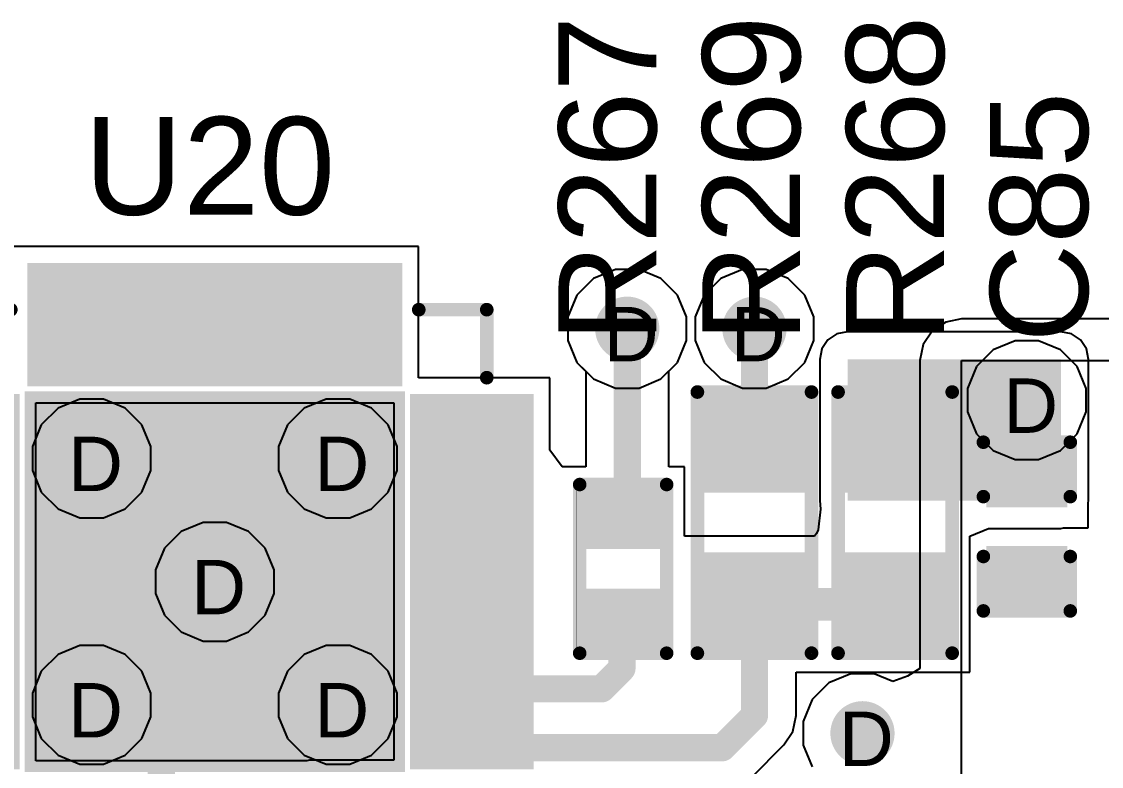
# Model space of a CAD drawing. Header units: inches. Extents: x -11 to 5428, y 0 to 5423.
# Drawn here: x 63.67 to 73.76, y 56.71 to 63.67 of the extents above; entities that cross this region are included whole.
import ezdxf

# ---------------------------------------------------------------- set-up
doc = ezdxf.new("R2010")
doc.units = ezdxf.units.IN
for name, color, linetype in [('Bottom Layer', 5, 'Continuous'), ('Drill Drawing', 1, 'Continuous'), ('GND', 16, 'Continuous'), ('PWR', 76, 'Continuous'), ('Top Layer', 1, 'Continuous'), ('Top Overlay', 2, 'Continuous'), ('Top Paste', 8, 'Continuous'), ('Top Solder', 216, 'Continuous'), ('Via Holes', 16, 'Continuous')]:
    doc.layers.add(name, color=color, linetype=linetype)
doc.styles.add('Arial', font='', dxfattribs={"height": 0.2})
doc.styles.get('Arial').set_extended_font_data('Arial')

# ---------------------------------------------------------------- blocks, each defined once
blk = doc.blocks.new('C___0402_26')
at = {"layer": 'Top Layer'}
for points in [[(-0.698, -0.318), (-0.698, 0.317), (-0.241, 0.317), (-0.241, -0.318)], [(0.241, -0.318), (0.241, 0.317), (0.699, 0.317), (0.699, -0.318)]]:
    blk.add_hatch(color=1, dxfattribs=at).paths.add_polyline_path(points)
at = {"layer": 'Top Paste'}
for points in [[(-0.698, -0.318), (-0.698, 0.317), (-0.241, 0.317), (-0.241, -0.318)], [(0.241, -0.318), (0.241, 0.317), (0.699, 0.317), (0.699, -0.318)]]:
    blk.add_hatch(color=8, dxfattribs=at).paths.add_polyline_path(points)
at = {"layer": 'Top Solder'}
for points in [[(-0.758, -0.378), (-0.758, 0.377), (-0.181, 0.377), (-0.181, -0.378)], [(0.181, -0.378), (0.181, 0.377), (0.759, 0.377), (0.759, -0.378)]]:
    blk.add_hatch(color=216, dxfattribs=at).paths.add_polyline_path(points)
at = {"layer": 'Top Overlay'}
for points in [[(-0.279, 0.406, 0.127, 0.127, 0), (-0.787, 0.406, 0.127, 0.127, 0)], [(-0.787, -0.406, 0.127, 0.127, 0), (-0.787, 0.406, 0.127, 0.127, 0)], [(0.787, 0.406, 0.127, 0.127, 0), (0.279, 0.406, 0.127, 0.127, 0)], [(0.787, -0.406, 0.127, 0.127, 0), (0.787, 0.406, 0.127, 0.127, 0)], [(-0.279, -0.406, 0.127, 0.127, 0), (-0.787, -0.406, 0.127, 0.127, 0)], [(0.787, -0.406, 0.127, 0.127, 0), (0.279, -0.406, 0.127, 0.127, 0)]]:
    blk.add_lwpolyline(points, format="xyseb", dxfattribs=at)
for points in [[(-0.819, 0.406, 0.0635, 0.0635, 1), (-0.756, 0.406, 0.0635, 0.0635, 1)], [(-0.819, 0.406, 0.0635, 0.0635, 1), (-0.756, 0.406, 0.0635, 0.0635, 1)], [(-0.311, 0.406, 0.0635, 0.0635, 1), (-0.248, 0.406, 0.0635, 0.0635, 1)], [(0.248, 0.406, 0.0635, 0.0635, 1), (0.311, 0.406, 0.0635, 0.0635, 1)], [(0.756, 0.406, 0.0635, 0.0635, 1), (0.819, 0.406, 0.0635, 0.0635, 1)], [(0.756, 0.406, 0.0635, 0.0635, 1), (0.819, 0.406, 0.0635, 0.0635, 1)], [(-0.819, -0.406, 0.0635, 0.0635, 1), (-0.756, -0.406, 0.0635, 0.0635, 1)], [(-0.819, -0.406, 0.0635, 0.0635, 1), (-0.756, -0.406, 0.0635, 0.0635, 1)], [(-0.311, -0.406, 0.0635, 0.0635, 1), (-0.248, -0.406, 0.0635, 0.0635, 1)], [(0.248, -0.406, 0.0635, 0.0635, 1), (0.311, -0.406, 0.0635, 0.0635, 1)], [(0.756, -0.406, 0.0635, 0.0635, 1), (0.819, -0.406, 0.0635, 0.0635, 1)], [(0.756, -0.406, 0.0635, 0.0635, 1), (0.819, -0.406, 0.0635, 0.0635, 1)]]:
    blk.add_lwpolyline(points, format="xyseb", close=True, dxfattribs=at)
blk = doc.blocks.new('R___0402_38')
at = {"layer": 'Top Layer'}
for points in [[(-0.698, -0.317), (-0.698, 0.318), (-0.241, 0.318), (-0.241, -0.317)], [(0.241, -0.317), (0.241, 0.318), (0.699, 0.318), (0.699, -0.317)]]:
    blk.add_hatch(color=1, dxfattribs=at).paths.add_polyline_path(points)
at = {"layer": 'Top Paste'}
for points in [[(-0.698, -0.317), (-0.698, 0.318), (-0.241, 0.318), (-0.241, -0.317)], [(0.241, -0.317), (0.241, 0.318), (0.699, 0.318), (0.699, -0.317)]]:
    blk.add_hatch(color=8, dxfattribs=at).paths.add_polyline_path(points)
at = {"layer": 'Top Solder'}
for points in [[(-0.753, -0.372), (-0.753, 0.373), (-0.186, 0.373), (-0.186, -0.372)], [(0.186, -0.372), (0.186, 0.373), (0.754, 0.373), (0.754, -0.372)]]:
    blk.add_hatch(color=216, dxfattribs=at).paths.add_polyline_path(points)
at = {"layer": 'Top Overlay'}
for points in [[(0.787, 0.406, 0.127, 0.127, 0), (-0.787, 0.406, 0.127, 0.127, 0)], [(-0.787, -0.406, 0.127, 0.127, 0), (-0.787, 0.406, 0.127, 0.127, 0)], [(0.787, -0.406, 0.127, 0.127, 0), (0.787, 0.406, 0.127, 0.127, 0)], [(0.787, -0.406, 0.127, 0.127, 0), (-0.787, -0.406, 0.127, 0.127, 0)], [(0.813, -0.432, 0.00323, 0.00323, 0), (-0.813, -0.432, 0.00323, 0.00323, 0)]]:
    blk.add_lwpolyline(points, format="xyseb", dxfattribs=at)
for points in [[(-0.819, 0.406, 0.0635, 0.0635, 1), (-0.756, 0.406, 0.0635, 0.0635, 1)], [(-0.819, 0.406, 0.0635, 0.0635, 1), (-0.756, 0.406, 0.0635, 0.0635, 1)], [(0.756, 0.406, 0.0635, 0.0635, 1), (0.819, 0.406, 0.0635, 0.0635, 1)], [(0.756, 0.406, 0.0635, 0.0635, 1), (0.819, 0.406, 0.0635, 0.0635, 1)], [(-0.819, -0.406, 0.0635, 0.0635, 1), (-0.756, -0.406, 0.0635, 0.0635, 1)], [(-0.819, -0.406, 0.0635, 0.0635, 1), (-0.756, -0.406, 0.0635, 0.0635, 1)], [(0.756, -0.406, 0.0635, 0.0635, 1), (0.819, -0.406, 0.0635, 0.0635, 1)], [(0.756, -0.406, 0.0635, 0.0635, 1), (0.819, -0.406, 0.0635, 0.0635, 1)], [(-0.814, -0.432, 0.00161, 0.00161, 1), (-0.812, -0.432, 0.00161, 0.00161, 1)], [(0.812, -0.432, 0.00161, 0.00161, 1), (0.814, -0.432, 0.00161, 0.00161, 1)]]:
    blk.add_lwpolyline(points, format="xyseb", close=True, dxfattribs=at)
blk = doc.blocks.new('R___0603_39')
at = {"layer": 'Top Layer'}
for points in [[(-0.381, 0.444), (-0.381, -0.445), (-1.143, -0.445), (-1.143, 0.444)], [(1.143, 0.444), (1.143, -0.445), (0.381, -0.445), (0.381, 0.444)]]:
    blk.add_hatch(color=1, dxfattribs=at).paths.add_polyline_path(points)
at = {"layer": 'Top Paste'}
for points in [[(-0.381, 0.444), (-0.381, -0.445), (-1.143, -0.445), (-1.143, 0.444)], [(1.143, 0.444), (1.143, -0.445), (0.381, -0.445), (0.381, 0.444)]]:
    blk.add_hatch(color=8, dxfattribs=at).paths.add_polyline_path(points)
at = {"layer": 'Top Solder'}
for points in [[(-0.279, 0.546), (-0.279, -0.546), (-1.245, -0.546), (-1.245, 0.546)], [(1.245, 0.546), (1.245, -0.546), (0.279, -0.546), (0.279, 0.546)]]:
    blk.add_hatch(color=216, dxfattribs=at).paths.add_polyline_path(points)
at = {"layer": 'Top Overlay'}
for points in [[(-1.219, 0.533, 0.127, 0.127, 0), (-1.219, -0.533, 0.127, 0.127, 0)], [(-1.219, 0.533, 0.127, 0.127, 0), (1.219, 0.533, 0.127, 0.127, 0)], [(1.219, 0.533, 0.127, 0.127, 0), (1.219, -0.533, 0.127, 0.127, 0)], [(-1.219, -0.533, 0.127, 0.127, 0), (1.219, -0.533, 0.127, 0.127, 0)]]:
    blk.add_lwpolyline(points, format="xyseb", dxfattribs=at)
for points in [[(-1.251, 0.533, 0.0635, 0.0635, 1), (-1.187, 0.533, 0.0635, 0.0635, 1)], [(-1.251, 0.533, 0.0635, 0.0635, 1), (-1.187, 0.533, 0.0635, 0.0635, 1)], [(1.187, 0.533, 0.0635, 0.0635, 1), (1.251, 0.533, 0.0635, 0.0635, 1)], [(1.187, 0.533, 0.0635, 0.0635, 1), (1.251, 0.533, 0.0635, 0.0635, 1)], [(-1.251, -0.533, 0.0635, 0.0635, 1), (-1.187, -0.533, 0.0635, 0.0635, 1)], [(-1.251, -0.533, 0.0635, 0.0635, 1), (-1.187, -0.533, 0.0635, 0.0635, 1)], [(1.187, -0.533, 0.0635, 0.0635, 1), (1.251, -0.533, 0.0635, 0.0635, 1)], [(1.187, -0.533, 0.0635, 0.0635, 1), (1.251, -0.533, 0.0635, 0.0635, 1)]]:
    blk.add_lwpolyline(points, format="xyseb", close=True, dxfattribs=at)
blk = doc.blocks.new('R___0603_40')
at = {"layer": 'Top Layer'}
for points in [[(-0.381, 0.445), (-0.381, -0.444), (-1.143, -0.444), (-1.143, 0.445)], [(1.143, 0.445), (1.143, -0.444), (0.381, -0.444), (0.381, 0.445)]]:
    blk.add_hatch(color=1, dxfattribs=at).paths.add_polyline_path(points)
at = {"layer": 'Top Paste'}
for points in [[(-0.381, 0.445), (-0.381, -0.444), (-1.143, -0.444), (-1.143, 0.445)], [(1.143, 0.445), (1.143, -0.444), (0.381, -0.444), (0.381, 0.445)]]:
    blk.add_hatch(color=8, dxfattribs=at).paths.add_polyline_path(points)
at = {"layer": 'Top Solder'}
for points in [[(-0.279, 0.546), (-0.279, -0.546), (-1.245, -0.546), (-1.245, 0.546)], [(1.245, 0.546), (1.245, -0.546), (0.279, -0.546), (0.279, 0.546)]]:
    blk.add_hatch(color=216, dxfattribs=at).paths.add_polyline_path(points)
at = {"layer": 'Top Overlay'}
for points in [[(-1.219, -0.533, 0.127, 0.127, 0), (-1.219, 0.533, 0.127, 0.127, 0)], [(1.219, 0.533, 0.127, 0.127, 0), (-1.219, 0.533, 0.127, 0.127, 0)], [(1.219, -0.533, 0.127, 0.127, 0), (1.219, 0.533, 0.127, 0.127, 0)], [(1.219, -0.533, 0.127, 0.127, 0), (-1.219, -0.533, 0.127, 0.127, 0)]]:
    blk.add_lwpolyline(points, format="xyseb", dxfattribs=at)
for points in [[(-1.251, 0.533, 0.0635, 0.0635, 1), (-1.187, 0.533, 0.0635, 0.0635, 1)], [(-1.251, 0.533, 0.0635, 0.0635, 1), (-1.187, 0.533, 0.0635, 0.0635, 1)], [(1.187, 0.533, 0.0635, 0.0635, 1), (1.251, 0.533, 0.0635, 0.0635, 1)], [(1.187, 0.533, 0.0635, 0.0635, 1), (1.251, 0.533, 0.0635, 0.0635, 1)], [(-1.251, -0.533, 0.0635, 0.0635, 1), (-1.187, -0.533, 0.0635, 0.0635, 1)], [(-1.251, -0.533, 0.0635, 0.0635, 1), (-1.187, -0.533, 0.0635, 0.0635, 1)], [(1.187, -0.533, 0.0635, 0.0635, 1), (1.251, -0.533, 0.0635, 0.0635, 1)], [(1.187, -0.533, 0.0635, 0.0635, 1), (1.251, -0.533, 0.0635, 0.0635, 1)]]:
    blk.add_lwpolyline(points, format="xyseb", close=True, dxfattribs=at)
blk = doc.blocks.new('28_QFN__5_5___49')
at = {"layer": 'Top Layer'}
for points in [[(-1.65, 2.875), (-1.35, 2.875), (-1.35, 1.925), (-1.65, 1.925)], [(-1.15, 2.875), (-0.85, 2.875), (-0.85, 1.925), (-1.15, 1.925)], [(-0.65, 2.875), (-0.35, 2.875), (-0.35, 1.925), (-0.65, 1.925)], [(-0.15, 2.875), (0.15, 2.875), (0.15, 1.925), (-0.15, 1.925)], [(0.35, 2.875), (0.65, 2.875), (0.65, 1.925), (0.35, 1.925)], [(0.85, 2.875), (1.15, 2.875), (1.15, 1.925), (0.85, 1.925)], [(1.35, 2.875), (1.65, 2.875), (1.65, 1.925), (1.35, 1.925)], [(-2.875, 1.65), (-1.925, 1.65), (-1.925, 1.35), (-2.875, 1.35)], [(-1.675, 1.675), (1.675, 1.675), (1.675, -1.675), (-1.675, -1.675)], [(1.925, 1.65), (2.875, 1.65), (2.875, 1.35), (1.925, 1.35)], [(-2.875, 1.15), (-1.925, 1.15), (-1.925, 0.85), (-2.875, 0.85)], [(1.925, 1.15), (2.875, 1.15), (2.875, 0.85), (1.925, 0.85)], [(-2.875, 0.65), (-1.925, 0.65), (-1.925, 0.35), (-2.875, 0.35)], [(1.925, 0.65), (2.875, 0.65), (2.875, 0.35), (1.925, 0.35)], [(-2.875, 0.15), (-1.925, 0.15), (-1.925, -0.15), (-2.875, -0.15)], [(1.925, 0.15), (2.875, 0.15), (2.875, -0.15), (1.925, -0.15)], [(-2.875, -0.35), (-1.925, -0.35), (-1.925, -0.65), (-2.875, -0.65)], [(1.925, -0.35), (2.875, -0.35), (2.875, -0.65), (1.925, -0.65)], [(-2.875, -0.85), (-1.925, -0.85), (-1.925, -1.15), (-2.875, -1.15)], [(1.925, -0.85), (2.875, -0.85), (2.875, -1.15), (1.925, -1.15)], [(-2.875, -1.35), (-1.925, -1.35), (-1.925, -1.65), (-2.875, -1.65)], [(1.925, -1.35), (2.875, -1.35), (2.875, -1.65), (1.925, -1.65)], [(-1.65, -1.925), (-1.35, -1.925), (-1.35, -2.875), (-1.65, -2.875)], [(-1.15, -1.925), (-0.85, -1.925), (-0.85, -2.875), (-1.15, -2.875)], [(-0.65, -1.925), (-0.35, -1.925), (-0.35, -2.875), (-0.65, -2.875)], [(-0.15, -1.925), (0.15, -1.925), (0.15, -2.875), (-0.15, -2.875)], [(0.35, -1.925), (0.65, -1.925), (0.65, -2.875), (0.35, -2.875)], [(0.85, -1.925), (1.15, -1.925), (1.15, -2.875), (0.85, -2.875)], [(1.35, -1.925), (1.65, -1.925), (1.65, -2.875), (1.35, -2.875)]]:
    blk.add_hatch(color=1, dxfattribs=at).paths.add_polyline_path(points)
at = {"layer": 'Top Paste'}
for points in [[(-1.65, 2.875), (-1.35, 2.875), (-1.35, 1.925), (-1.65, 1.925)], [(-1.15, 2.875), (-0.85, 2.875), (-0.85, 1.925), (-1.15, 1.925)], [(-0.65, 2.875), (-0.35, 2.875), (-0.35, 1.925), (-0.65, 1.925)], [(-0.15, 2.875), (0.15, 2.875), (0.15, 1.925), (-0.15, 1.925)], [(0.35, 2.875), (0.65, 2.875), (0.65, 1.925), (0.35, 1.925)], [(0.85, 2.875), (1.15, 2.875), (1.15, 1.925), (0.85, 1.925)], [(1.35, 2.875), (1.65, 2.875), (1.65, 1.925), (1.35, 1.925)], [(-2.875, 1.65), (-1.925, 1.65), (-1.925, 1.35), (-2.875, 1.35)], [(-1.675, 1.675), (1.675, 1.675), (1.675, -1.675), (-1.675, -1.675)], [(1.925, 1.65), (2.875, 1.65), (2.875, 1.35), (1.925, 1.35)], [(-2.875, 1.15), (-1.925, 1.15), (-1.925, 0.85), (-2.875, 0.85)], [(1.925, 1.15), (2.875, 1.15), (2.875, 0.85), (1.925, 0.85)], [(-2.875, 0.65), (-1.925, 0.65), (-1.925, 0.35), (-2.875, 0.35)], [(1.925, 0.65), (2.875, 0.65), (2.875, 0.35), (1.925, 0.35)], [(-2.875, 0.15), (-1.925, 0.15), (-1.925, -0.15), (-2.875, -0.15)], [(1.925, 0.15), (2.875, 0.15), (2.875, -0.15), (1.925, -0.15)], [(-2.875, -0.35), (-1.925, -0.35), (-1.925, -0.65), (-2.875, -0.65)], [(1.925, -0.35), (2.875, -0.35), (2.875, -0.65), (1.925, -0.65)], [(-2.875, -0.85), (-1.925, -0.85), (-1.925, -1.15), (-2.875, -1.15)], [(1.925, -0.85), (2.875, -0.85), (2.875, -1.15), (1.925, -1.15)], [(-2.875, -1.35), (-1.925, -1.35), (-1.925, -1.65), (-2.875, -1.65)], [(1.925, -1.35), (2.875, -1.35), (2.875, -1.65), (1.925, -1.65)], [(-1.65, -1.925), (-1.35, -1.925), (-1.35, -2.875), (-1.65, -2.875)], [(-1.15, -1.925), (-0.85, -1.925), (-0.85, -2.875), (-1.15, -2.875)], [(-0.65, -1.925), (-0.35, -1.925), (-0.35, -2.875), (-0.65, -2.875)], [(-0.15, -1.925), (0.15, -1.925), (0.15, -2.875), (-0.15, -2.875)], [(0.35, -1.925), (0.65, -1.925), (0.65, -2.875), (0.35, -2.875)], [(0.85, -1.925), (1.15, -1.925), (1.15, -2.875), (0.85, -2.875)], [(1.35, -1.925), (1.65, -1.925), (1.65, -2.875), (1.35, -2.875)]]:
    blk.add_hatch(color=8, dxfattribs=at).paths.add_polyline_path(points)
at = {"layer": 'Top Solder'}
for points in [[(-1.752, 2.977), (-1.248, 2.977), (-1.248, 1.823), (-1.752, 1.823)], [(-1.252, 2.977), (-0.748, 2.977), (-0.748, 1.823), (-1.252, 1.823)], [(-0.752, 2.977), (-0.248, 2.977), (-0.248, 1.823), (-0.752, 1.823)], [(-0.252, 2.977), (0.252, 2.977), (0.252, 1.823), (-0.252, 1.823)], [(0.248, 2.977), (0.752, 2.977), (0.752, 1.823), (0.248, 1.823)], [(0.748, 2.977), (1.252, 2.977), (1.252, 1.823), (0.748, 1.823)], [(1.248, 2.977), (1.752, 2.977), (1.752, 1.823), (1.248, 1.823)], [(-2.977, 1.752), (-1.823, 1.752), (-1.823, 1.248), (-2.977, 1.248)], [(-1.777, 1.777), (1.777, 1.777), (1.777, -1.777), (-1.777, -1.777)], [(1.823, 1.752), (2.977, 1.752), (2.977, 1.248), (1.823, 1.248)], [(-2.977, 1.252), (-1.823, 1.252), (-1.823, 0.748), (-2.977, 0.748)], [(1.823, 1.252), (2.977, 1.252), (2.977, 0.748), (1.823, 0.748)], [(-2.977, 0.752), (-1.823, 0.752), (-1.823, 0.248), (-2.977, 0.248)], [(1.823, 0.752), (2.977, 0.752), (2.977, 0.248), (1.823, 0.248)], [(-2.977, 0.252), (-1.823, 0.252), (-1.823, -0.252), (-2.977, -0.252)], [(1.823, 0.252), (2.977, 0.252), (2.977, -0.252), (1.823, -0.252)], [(-2.977, -0.248), (-1.823, -0.248), (-1.823, -0.752), (-2.977, -0.752)], [(1.823, -0.248), (2.977, -0.248), (2.977, -0.752), (1.823, -0.752)], [(-2.977, -0.748), (-1.823, -0.748), (-1.823, -1.252), (-2.977, -1.252)], [(1.823, -0.748), (2.977, -0.748), (2.977, -1.252), (1.823, -1.252)], [(-2.977, -1.248), (-1.823, -1.248), (-1.823, -1.752), (-2.977, -1.752)], [(1.823, -1.248), (2.977, -1.248), (2.977, -1.752), (1.823, -1.752)], [(-1.752, -1.823), (-1.248, -1.823), (-1.248, -2.977), (-1.752, -2.977)], [(-1.252, -1.823), (-0.748, -1.823), (-0.748, -2.977), (-1.252, -2.977)], [(-0.752, -1.823), (-0.248, -1.823), (-0.248, -2.977), (-0.752, -2.977)], [(-0.252, -1.823), (0.252, -1.823), (0.252, -2.977), (-0.252, -2.977)], [(0.248, -1.823), (0.752, -1.823), (0.752, -2.977), (0.248, -2.977)], [(0.748, -1.823), (1.252, -1.823), (1.252, -2.977), (0.748, -2.977)], [(1.248, -1.823), (1.752, -1.823), (1.752, -2.977), (1.248, -2.977)]]:
    blk.add_hatch(color=216, dxfattribs=at).paths.add_polyline_path(points)
at = {"layer": 'Top Overlay'}
for points in [[(-2.54, 2.54, 0.127, 0.127, 0), (-1.905, 2.54, 0.127, 0.127, 0)], [(-2.54, 2.54, 0.127, 0.127, 0), (-2.54, 1.905, 0.127, 0.127, 0)], [(1.905, 2.54, 0.127, 0.127, 0), (2.54, 2.54, 0.127, 0.127, 0)], [(2.54, 2.54, 0.127, 0.127, 0), (2.54, 1.905, 0.127, 0.127, 0)], [(-3.15, 1.651, 0.127, 0.127, 0), (-3.023, 1.524, 0.127, 0.127, 0)], [(-3.15, 1.651, 0.127, 0.127, 0), (-3.15, 1.397, 0.127, 0.127, 0)], [(-3.023, 1.524, 0.127, 0.127, 0), (-3.15, 1.397, 0.127, 0.127, 0)], [(-2.54, -1.905, 0.127, 0.127, 0), (-2.54, -2.54, 0.127, 0.127, 0)], [(2.54, -1.905, 0.127, 0.127, 0), (2.54, -2.54, 0.127, 0.127, 0)], [(-2.54, -2.54, 0.127, 0.127, 0), (-1.905, -2.54, 0.127, 0.127, 0)], [(1.905, -2.54, 0.127, 0.127, 0), (2.54, -2.54, 0.127, 0.127, 0)]]:
    blk.add_lwpolyline(points, format="xyseb", dxfattribs=at)
for points in [[(-2.572, 2.54, 0.0635, 0.0635, 1), (-2.508, 2.54, 0.0635, 0.0635, 1)], [(-2.572, 2.54, 0.0635, 0.0635, 1), (-2.508, 2.54, 0.0635, 0.0635, 1)], [(-1.937, 2.54, 0.0635, 0.0635, 1), (-1.873, 2.54, 0.0635, 0.0635, 1)], [(1.873, 2.54, 0.0635, 0.0635, 1), (1.937, 2.54, 0.0635, 0.0635, 1)], [(2.508, 2.54, 0.0635, 0.0635, 1), (2.572, 2.54, 0.0635, 0.0635, 1)], [(2.508, 2.54, 0.0635, 0.0635, 1), (2.572, 2.54, 0.0635, 0.0635, 1)], [(-2.572, 1.905, 0.0635, 0.0635, 1), (-2.508, 1.905, 0.0635, 0.0635, 1)], [(2.508, 1.905, 0.0635, 0.0635, 1), (2.572, 1.905, 0.0635, 0.0635, 1)], [(-3.181, 1.651, 0.0635, 0.0635, 1), (-3.118, 1.651, 0.0635, 0.0635, 1)], [(-3.181, 1.651, 0.0635, 0.0635, 1), (-3.118, 1.651, 0.0635, 0.0635, 1)], [(-3.054, 1.524, 0.0635, 0.0635, 1), (-2.991, 1.524, 0.0635, 0.0635, 1)], [(-3.054, 1.524, 0.0635, 0.0635, 1), (-2.991, 1.524, 0.0635, 0.0635, 1)], [(-3.181, 1.397, 0.0635, 0.0635, 1), (-3.118, 1.397, 0.0635, 0.0635, 1)], [(-3.181, 1.397, 0.0635, 0.0635, 1), (-3.118, 1.397, 0.0635, 0.0635, 1)], [(-2.572, -1.905, 0.0635, 0.0635, 1), (-2.508, -1.905, 0.0635, 0.0635, 1)], [(2.508, -1.905, 0.0635, 0.0635, 1), (2.572, -1.905, 0.0635, 0.0635, 1)], [(-2.572, -2.54, 0.0635, 0.0635, 1), (-2.508, -2.54, 0.0635, 0.0635, 1)], [(-2.572, -2.54, 0.0635, 0.0635, 1), (-2.508, -2.54, 0.0635, 0.0635, 1)], [(-1.937, -2.54, 0.0635, 0.0635, 1), (-1.873, -2.54, 0.0635, 0.0635, 1)], [(1.873, -2.54, 0.0635, 0.0635, 1), (1.937, -2.54, 0.0635, 0.0635, 1)], [(2.508, -2.54, 0.0635, 0.0635, 1), (2.572, -2.54, 0.0635, 0.0635, 1)], [(2.508, -2.54, 0.0635, 0.0635, 1), (2.572, -2.54, 0.0635, 0.0635, 1)]]:
    blk.add_lwpolyline(points, format="xyseb", close=True, dxfattribs=at)

msp = doc.modelspace()

# ---------------------------------------------------------------- hatches: boundary and pattern name
at = {"layer": 'Bottom Layer'}
h = msp.add_hatch(color=5, dxfattribs=at)
edge = h.paths.add_edge_path()
edge.add_arc((69.331, 60.8), 0.3, 0, 360)
h = msp.add_hatch(color=5, dxfattribs=at)
edge = h.paths.add_edge_path()
edge.add_arc((70.519, 60.8), 0.3, 0, 360)
h = msp.add_hatch(color=5, dxfattribs=at)
edge = h.paths.add_edge_path()
edge.add_arc((73.063, 60.133), 0.3, 0, 360)
h = msp.add_hatch(color=5, dxfattribs=at)
edge = h.paths.add_edge_path()
edge.add_arc((64.329, 59.588), 0.3, 0, 360)
h = msp.add_hatch(color=5, dxfattribs=at)
edge = h.paths.add_edge_path()
edge.add_arc((66.629, 59.588), 0.3, 0, 360)
h = msp.add_hatch(color=5, dxfattribs=at)
edge = h.paths.add_edge_path()
edge.add_arc((65.479, 58.438), 0.3, 0, 360)
h = msp.add_hatch(color=5, dxfattribs=at)
edge = h.paths.add_edge_path()
edge.add_arc((64.329, 57.288), 0.3, 0, 360)
h = msp.add_hatch(color=5, dxfattribs=at)
edge = h.paths.add_edge_path()
edge.add_arc((66.629, 57.288), 0.3, 0, 360)
h = msp.add_hatch(color=5, dxfattribs=at)
edge = h.paths.add_edge_path()
edge.add_arc((71.528, 57.023), 0.3, 0, 360)
at = {"layer": 'GND'}
h = msp.add_hatch(color=16, dxfattribs=at)
edge = h.paths.add_edge_path()
edge.add_arc((69.331, 60.8), 0.3, 0, 360)
h = msp.add_hatch(color=16, dxfattribs=at)
edge = h.paths.add_edge_path()
edge.add_arc((70.519, 60.8), 0.3, 0, 360)
h = msp.add_hatch(color=16, dxfattribs=at)
edge = h.paths.add_edge_path()
edge.add_arc((73.063, 60.133), 0.3, 0, 360)
h = msp.add_hatch(color=16, dxfattribs=at)
edge = h.paths.add_edge_path()
edge.add_arc((64.329, 59.588), 0.3, 0, 360)
h = msp.add_hatch(color=16, dxfattribs=at)
edge = h.paths.add_edge_path()
edge.add_arc((66.629, 59.588), 0.3, 0, 360)
h = msp.add_hatch(color=16, dxfattribs=at)
edge = h.paths.add_edge_path()
edge.add_arc((65.479, 58.438), 0.3, 0, 360)
h = msp.add_hatch(color=16, dxfattribs=at)
edge = h.paths.add_edge_path()
edge.add_arc((64.329, 57.288), 0.3, 0, 360)
h = msp.add_hatch(color=16, dxfattribs=at)
edge = h.paths.add_edge_path()
edge.add_arc((66.629, 57.288), 0.3, 0, 360)
h = msp.add_hatch(color=16, dxfattribs=at)
edge = h.paths.add_edge_path()
edge.add_arc((71.528, 57.023), 0.3, 0, 360)
at = {"layer": 'PWR'}
h = msp.add_hatch(color=76, dxfattribs=at)
edge = h.paths.add_edge_path()
edge.add_arc((69.331, 60.8), 0.3, 0, 360)
h = msp.add_hatch(color=76, dxfattribs=at)
edge = h.paths.add_edge_path()
edge.add_arc((70.519, 60.8), 0.3, 0, 360)
h = msp.add_hatch(color=76, dxfattribs=at)
edge = h.paths.add_edge_path()
edge.add_arc((73.063, 60.133), 0.3, 0, 360)
h = msp.add_hatch(color=76, dxfattribs=at)
edge = h.paths.add_edge_path()
edge.add_arc((64.329, 59.588), 0.3, 0, 360)
h = msp.add_hatch(color=76, dxfattribs=at)
edge = h.paths.add_edge_path()
edge.add_arc((66.629, 59.588), 0.3, 0, 360)
h = msp.add_hatch(color=76, dxfattribs=at)
edge = h.paths.add_edge_path()
edge.add_arc((65.479, 58.438), 0.3, 0, 360)
h = msp.add_hatch(color=76, dxfattribs=at)
edge = h.paths.add_edge_path()
edge.add_arc((64.329, 57.288), 0.3, 0, 360)
h = msp.add_hatch(color=76, dxfattribs=at)
edge = h.paths.add_edge_path()
edge.add_arc((66.629, 57.288), 0.3, 0, 360)
h = msp.add_hatch(color=76, dxfattribs=at)
edge = h.paths.add_edge_path()
edge.add_arc((71.528, 57.023), 0.3, 0, 360)
at = {"layer": 'Top Layer'}
h = msp.add_hatch(color=1, dxfattribs=at)
edge = h.paths.add_edge_path()
edge.add_arc((69.331, 60.8), 0.3, 0, 360)
h = msp.add_hatch(color=1, dxfattribs=at)
edge = h.paths.add_edge_path()
edge.add_arc((70.519, 60.8), 0.3, 0, 360)
msp.add_hatch(color=1, dxfattribs=at).paths.add_polyline_path([(71.389, 59.195), (73.381, 59.195), (73.381, 60.513), (71.389, 60.513)])
h = msp.add_hatch(color=1, dxfattribs=at)
edge = h.paths.add_edge_path()
edge.add_arc((73.063, 60.133), 0.3, 0, 360)
h = msp.add_hatch(color=1, dxfattribs=at)
edge = h.paths.add_edge_path()
edge.add_arc((64.329, 59.588), 0.3, 0, 360)
h = msp.add_hatch(color=1, dxfattribs=at)
edge = h.paths.add_edge_path()
edge.add_arc((66.629, 59.588), 0.3, 0, 360)
h = msp.add_hatch(color=1, dxfattribs=at)
edge = h.paths.add_edge_path()
edge.add_arc((65.479, 58.438), 0.3, 0, 360)
h = msp.add_hatch(color=1, dxfattribs=at)
edge = h.paths.add_edge_path()
edge.add_arc((64.329, 57.288), 0.3, 0, 360)
h = msp.add_hatch(color=1, dxfattribs=at)
edge = h.paths.add_edge_path()
edge.add_arc((66.629, 57.288), 0.3, 0, 360)
h = msp.add_hatch(color=1, dxfattribs=at)
edge = h.paths.add_edge_path()
edge.add_arc((71.528, 57.023), 0.3, 0, 360)
at = {"layer": 'Via Holes'}
h = msp.add_hatch(color=7, dxfattribs=at)
edge = h.paths.add_edge_path()
edge.add_arc((69.331, 60.8), 0.15, 0, 360)
h = msp.add_hatch(color=7, dxfattribs=at)
edge = h.paths.add_edge_path()
edge.add_arc((70.519, 60.8), 0.15, 0, 360)
h = msp.add_hatch(color=7, dxfattribs=at)
edge = h.paths.add_edge_path()
edge.add_arc((73.063, 60.133), 0.15, 0, 360)
h = msp.add_hatch(color=7, dxfattribs=at)
edge = h.paths.add_edge_path()
edge.add_arc((64.329, 59.588), 0.15, 0, 360)
h = msp.add_hatch(color=7, dxfattribs=at)
edge = h.paths.add_edge_path()
edge.add_arc((66.629, 59.588), 0.15, 0, 360)
h = msp.add_hatch(color=7, dxfattribs=at)
edge = h.paths.add_edge_path()
edge.add_arc((65.479, 58.438), 0.15, 0, 360)
h = msp.add_hatch(color=7, dxfattribs=at)
edge = h.paths.add_edge_path()
edge.add_arc((64.329, 57.288), 0.15, 0, 360)
h = msp.add_hatch(color=7, dxfattribs=at)
edge = h.paths.add_edge_path()
edge.add_arc((66.629, 57.288), 0.15, 0, 360)
h = msp.add_hatch(color=7, dxfattribs=at)
edge = h.paths.add_edge_path()
edge.add_arc((71.528, 57.023), 0.15, 0, 360)

# ---------------------------------------------------------------- linework, layer by layer
at = {"layer": 'Bottom Layer'}
for p, q in [((69.221, 61.354), (69.017, 61.27)), ((69.441, 61.354), (69.221, 61.354)), ((69.645, 61.27), (69.441, 61.354)), ((69.017, 61.27), (68.861, 61.114)), ((69.801, 61.114), (69.645, 61.27)), ((68.861, 61.114), (68.777, 60.91)), ((69.885, 60.91), (69.801, 61.114)), ((68.777, 60.91), (68.777, 60.69)), ((69.885, 60.69), (69.885, 60.91)), ((68.777, 60.69), (68.861, 60.486)), ((69.801, 60.486), (69.885, 60.69)), ((72.953, 60.687), (72.749, 60.603)), ((73.173, 60.687), (72.953, 60.687)), ((73.377, 60.603), (73.173, 60.687)), ((72.749, 60.603), (72.594, 60.447)), ((73.533, 60.447), (73.377, 60.603)), ((68.861, 60.486), (69.017, 60.331)), ((69.645, 60.331), (69.801, 60.486)), ((72.594, 60.447), (72.509, 60.243)), ((73.617, 60.243), (73.533, 60.447)), ((69.017, 60.331), (69.221, 60.246)), ((69.441, 60.246), (69.645, 60.331)), ((69.221, 60.246), (69.441, 60.246)), ((72.509, 60.243), (72.509, 60.023)), ((73.617, 60.023), (73.617, 60.243)), ((72.509, 60.023), (72.594, 59.819)), ((73.533, 59.819), (73.617, 60.023)), ((72.594, 59.819), (72.749, 59.663)), ((73.377, 59.663), (73.533, 59.819)), ((72.749, 59.663), (72.953, 59.579)), ((73.173, 59.579), (73.377, 59.663)), ((72.953, 59.579), (73.173, 59.579))]:
    msp.add_line(p, q, dxfattribs=at)
at = {"layer": 'GND'}
for p, q in [((69.221, 61.354), (69.017, 61.27)), ((69.441, 61.354), (69.221, 61.354)), ((69.645, 61.27), (69.441, 61.354)), ((69.017, 61.27), (68.861, 61.114)), ((69.801, 61.114), (69.645, 61.27)), ((68.861, 61.114), (68.777, 60.91)), ((69.885, 60.91), (69.801, 61.114)), ((68.777, 60.91), (68.777, 60.69)), ((69.885, 60.69), (69.885, 60.91)), ((68.777, 60.69), (68.861, 60.486)), ((69.801, 60.486), (69.885, 60.69)), ((72.953, 60.687), (72.749, 60.603)), ((73.173, 60.687), (72.953, 60.687)), ((73.377, 60.603), (73.173, 60.687)), ((72.749, 60.603), (72.594, 60.447)), ((73.533, 60.447), (73.377, 60.603)), ((68.861, 60.486), (69.017, 60.331)), ((69.645, 60.331), (69.801, 60.486)), ((72.594, 60.447), (72.509, 60.243)), ((73.617, 60.243), (73.533, 60.447)), ((69.017, 60.331), (69.221, 60.246)), ((69.441, 60.246), (69.645, 60.331)), ((69.221, 60.246), (69.441, 60.246)), ((72.509, 60.243), (72.509, 60.023)), ((73.617, 60.023), (73.617, 60.243)), ((72.509, 60.023), (72.594, 59.819)), ((73.533, 59.819), (73.617, 60.023)), ((72.594, 59.819), (72.749, 59.663)), ((73.377, 59.663), (73.533, 59.819)), ((72.749, 59.663), (72.953, 59.579)), ((73.173, 59.579), (73.377, 59.663)), ((72.953, 59.579), (73.173, 59.579))]:
    msp.add_line(p, q, dxfattribs=at)
at = {"layer": 'PWR'}
for p, q in [((70.409, 61.354), (70.205, 61.27)), ((70.629, 61.354), (70.409, 61.354)), ((70.833, 61.27), (70.629, 61.354)), ((70.205, 61.27), (70.05, 61.114)), ((70.989, 61.114), (70.833, 61.27)), ((70.05, 61.114), (69.965, 60.91)), ((71.073, 60.91), (70.989, 61.114)), ((69.965, 60.91), (69.965, 60.69)), ((71.073, 60.69), (71.073, 60.91)), ((72.305, 60.862), (72.179, 60.778)), ((72.454, 60.891), (72.305, 60.862)), ((75.108, 60.891), (72.454, 60.891)), ((72.179, 60.778), (72.095, 60.652)), ((69.965, 60.69), (70.05, 60.486)), ((70.989, 60.486), (71.073, 60.69)), ((72.095, 60.652), (72.065, 60.503)), ((70.05, 60.486), (70.205, 60.331)), ((70.833, 60.331), (70.989, 60.486)), ((72.065, 60.503), (72.065, 57.629)), ((72.454, 52.248), (72.454, 60.503)), ((72.454, 60.503), (75.108, 60.503)), ((70.205, 60.331), (70.409, 60.246)), ((70.629, 60.246), (70.833, 60.331)), ((70.409, 60.246), (70.629, 60.246)), ((64.219, 60.142), (64.015, 60.058)), ((64.439, 60.142), (64.219, 60.142)), ((64.643, 60.058), (64.439, 60.142)), ((66.519, 60.142), (66.315, 60.058)), ((66.739, 60.142), (66.519, 60.142)), ((66.943, 60.058), (66.739, 60.142)), ((64.015, 60.058), (63.859, 59.902)), ((64.798, 59.902), (64.643, 60.058)), ((66.315, 60.058), (66.159, 59.902)), ((67.098, 59.902), (66.943, 60.058)), ((63.859, 59.902), (63.775, 59.699)), ((64.883, 59.699), (64.798, 59.902)), ((66.159, 59.902), (66.075, 59.699)), ((67.183, 59.699), (67.098, 59.902)), ((63.775, 59.699), (63.775, 59.478)), ((64.883, 59.478), (64.883, 59.699)), ((66.075, 59.699), (66.075, 59.478)), ((67.183, 59.478), (67.183, 59.699)), ((63.775, 59.478), (63.859, 59.275)), ((64.798, 59.275), (64.883, 59.478)), ((66.075, 59.478), (66.159, 59.275)), ((67.098, 59.275), (67.183, 59.478)), ((63.859, 59.275), (64.015, 59.119)), ((64.643, 59.119), (64.798, 59.275)), ((66.159, 59.275), (66.315, 59.119)), ((66.943, 59.119), (67.098, 59.275)), ((64.015, 59.119), (64.219, 59.034)), ((64.439, 59.034), (64.643, 59.119)), ((66.315, 59.119), (66.519, 59.034)), ((66.739, 59.034), (66.943, 59.119)), ((64.219, 59.034), (64.439, 59.034)), ((66.519, 59.034), (66.739, 59.034)), ((65.165, 58.908), (65.009, 58.752)), ((65.369, 58.992), (65.165, 58.908)), ((65.589, 58.992), (65.369, 58.992)), ((65.793, 58.908), (65.589, 58.992)), ((65.948, 58.752), (65.793, 58.908)), ((65.009, 58.752), (64.925, 58.549)), ((66.033, 58.549), (65.948, 58.752)), ((64.925, 58.549), (64.925, 58.328)), ((66.033, 58.328), (66.033, 58.549)), ((64.925, 58.328), (65.009, 58.125)), ((65.948, 58.125), (66.033, 58.328)), ((65.009, 58.125), (65.165, 57.969)), ((65.793, 57.969), (65.948, 58.125)), ((65.165, 57.969), (65.369, 57.884)), ((65.589, 57.884), (65.793, 57.969)), ((64.219, 57.842), (64.015, 57.758)), ((64.439, 57.842), (64.219, 57.842)), ((64.643, 57.758), (64.439, 57.842)), ((65.369, 57.884), (65.589, 57.884)), ((66.519, 57.842), (66.315, 57.758)), ((66.739, 57.842), (66.519, 57.842)), ((66.943, 57.758), (66.739, 57.842)), ((64.015, 57.758), (63.859, 57.602)), ((64.798, 57.602), (64.643, 57.758)), ((66.315, 57.758), (66.159, 57.602)), ((67.098, 57.602), (66.943, 57.758)), ((63.859, 57.602), (63.775, 57.399)), ((64.883, 57.399), (64.798, 57.602)), ((66.159, 57.602), (66.075, 57.399)), ((67.183, 57.399), (67.098, 57.602)), ((72.065, 57.629), (71.947, 57.557)), ((71.214, 57.493), (71.059, 57.337)), ((71.418, 57.577), (71.214, 57.493)), ((71.638, 57.577), (71.418, 57.577)), ((71.811, 57.505), (71.638, 57.577)), ((71.947, 57.557), (71.811, 57.505)), ((63.775, 57.399), (63.775, 57.178)), ((64.883, 57.178), (64.883, 57.399)), ((66.075, 57.399), (66.075, 57.178)), ((67.183, 57.178), (67.183, 57.399)), ((71.059, 57.337), (70.974, 57.133)), ((63.775, 57.178), (63.859, 56.975)), ((64.798, 56.975), (64.883, 57.178)), ((66.075, 57.178), (66.159, 56.975)), ((67.098, 56.975), (67.183, 57.178)), ((70.974, 57.133), (70.974, 56.913)), ((63.859, 56.975), (64.015, 56.819)), ((64.643, 56.819), (64.798, 56.975)), ((66.159, 56.975), (66.315, 56.819)), ((66.943, 56.819), (67.098, 56.975)), ((70.974, 56.913), (71.059, 56.709)), ((64.015, 56.819), (64.219, 56.734)), ((64.439, 56.734), (64.643, 56.819)), ((66.315, 56.819), (66.519, 56.734)), ((66.739, 56.734), (66.943, 56.819)), ((64.219, 56.734), (64.439, 56.734)), ((66.519, 56.734), (66.739, 56.734))]:
    msp.add_line(p, q, dxfattribs=at)
at = {"layer": 'Top Layer'}
for p, q in [((67.383, 61.567), (63.575, 61.567)), ((67.383, 60.342), (67.383, 61.567)), ((69.221, 61.354), (69.017, 61.27)), ((69.441, 61.354), (69.221, 61.354)), ((69.645, 61.27), (69.441, 61.354)), ((69.017, 61.27), (68.861, 61.114)), ((69.801, 61.114), (69.645, 61.27)), ((68.861, 61.114), (68.777, 60.91)), ((69.885, 60.91), (69.801, 61.114)), ((68.777, 60.91), (68.777, 60.69)), ((69.885, 60.69), (69.885, 60.91)), ((71.289, 60.752), (71.205, 60.696)), ((71.389, 60.772), (71.289, 60.752)), ((73.381, 60.772), (71.389, 60.772)), ((73.48, 60.752), (73.381, 60.772)), ((73.564, 60.696), (73.48, 60.752)), ((68.777, 60.69), (68.861, 60.486)), ((69.801, 60.486), (69.885, 60.69)), ((71.149, 60.612), (71.13, 60.513)), ((71.205, 60.696), (71.149, 60.612)), ((73.62, 60.612), (73.564, 60.696)), ((73.64, 60.513), (73.62, 60.612)), ((71.13, 60.513), (71.13, 59.195)), ((73.64, 59.195), (73.64, 60.513)), ((68.861, 60.486), (68.943, 60.405)), ((69.72, 60.405), (69.801, 60.486)), ((68.608, 60.342), (67.383, 60.342)), ((68.608, 59.667), (68.608, 60.342)), ((68.943, 60.405), (68.943, 59.511)), ((69.72, 59.511), (69.72, 60.405)), ((63.808, 59.034), (63.808, 60.109)), ((63.808, 60.109), (67.15, 60.109)), ((67.15, 60.109), (67.15, 59.034)), ((68.722, 59.511), (68.608, 59.667)), ((68.943, 59.511), (68.722, 59.511)), ((69.865, 59.511), (69.72, 59.511)), ((69.865, 58.863), (69.865, 59.511)), ((71.135, 59.117), (71.113, 58.923)), ((71.13, 59.195), (71.135, 59.117)), ((71.135, 59.117), (71.135, 59.117)), ((73.635, 59.17), (73.64, 59.195)), ((73.635, 58.941), (73.635, 59.17)), ((63.808, 58.034), (63.808, 59.034)), ((67.15, 59.034), (67.15, 58.034)), ((71.113, 58.923), (71.099, 58.887)), ((72.532, 58.863), (72.705, 58.936)), ((72.705, 58.936), (73.381, 58.936)), ((73.381, 58.936), (73.406, 58.941)), ((73.406, 58.941), (73.635, 58.941)), ((71.079, 58.863), (69.865, 58.863)), ((71.099, 58.887), (71.079, 58.863)), ((72.532, 58.733), (72.532, 58.863)), ((72.532, 57.593), (72.532, 58.733)), ((63.808, 56.767), (63.808, 58.034)), ((67.15, 58.034), (67.15, 56.772)), ((70.908, 57.189), (70.908, 57.593)), ((70.908, 57.593), (72.532, 57.593)), ((70.878, 57.04), (70.908, 57.189)), ((70.794, 56.914), (70.878, 57.04)), ((70.494, 56.614), (70.794, 56.914)), ((64.883, 56.767), (63.808, 56.767)), ((65.075, 56.767), (64.883, 56.767)), ((64.883, 56.767), (64.883, 56.767)), ((66.338, 56.767), (65.075, 56.767)), ((65.075, 56.767), (65.075, 56.767)), ((66.363, 56.772), (66.338, 56.767)), ((67.15, 56.772), (66.363, 56.772))]:
    msp.add_line(p, q, dxfattribs=at)
for points in [[(69.331, 59.066, 0.254, 0.254, 0), (69.331, 60.8, 0.254, 0.254, 0)], [(70.519, 59.752, 0.254, 0.254, 0), (70.519, 60.8, 0.254, 0.254, 0)], [(69.293, 59.028, 0.254, 0.254, 0), (69.331, 59.066, 0.254, 0.254, 0)], [(64.979, 57.938, 0.254, 0.254, 0), (65.479, 58.438, 0.254, 0.254, 0)], [(70.519, 58.228, 0.305, 0.305, 0), (71.833, 58.228, 0.305, 0.305, 0)], [(70.519, 57.189, 0.254, 0.254, 0), (70.519, 58.228, 0.254, 0.254, 0)], [(69.282, 58.077, 0.254, 0.254, 0), (69.293, 58.088, 0.254, 0.254, 0)], [(69.282, 57.628, 0.254, 0.254, 0), (69.282, 58.077, 0.254, 0.254, 0)], [(64.979, 56.038, 0.254, 0.254, 0), (64.979, 57.938, 0.254, 0.254, 0)], [(69.093, 57.438, 0.254, 0.254, 0), (69.282, 57.628, 0.254, 0.254, 0)], [(67.879, 57.438, 0.254, 0.254, 0), (69.093, 57.438, 0.254, 0.254, 0)], [(70.219, 56.888, 0.254, 0.254, 0), (70.519, 57.189, 0.254, 0.254, 0)], [(67.565, 56.888, 0.254, 0.254, 0), (70.219, 56.888, 0.254, 0.254, 0)]]:
    msp.add_lwpolyline(points, format="xyseb", dxfattribs=at)
for points in [[(69.268, 60.8, 0.127, 0.127, 1), (69.395, 60.8, 0.127, 0.127, 1)], [(70.456, 60.8, 0.127, 0.127, 1), (70.583, 60.8, 0.127, 0.127, 1)], [(70.456, 59.752, 0.127, 0.127, 1), (70.583, 59.752, 0.127, 0.127, 1)], [(69.23, 59.028, 0.127, 0.127, 1), (69.357, 59.028, 0.127, 0.127, 1)], [(69.268, 59.066, 0.127, 0.127, 1), (69.395, 59.066, 0.127, 0.127, 1)], [(69.268, 59.066, 0.127, 0.127, 1), (69.395, 59.066, 0.127, 0.127, 1)], [(65.415, 58.438, 0.127, 0.127, 1), (65.542, 58.438, 0.127, 0.127, 1)], [(70.443, 58.228, 0.152, 0.152, 1), (70.595, 58.228, 0.152, 0.152, 1)], [(70.456, 58.228, 0.127, 0.127, 1), (70.583, 58.228, 0.127, 0.127, 1)], [(71.757, 58.228, 0.152, 0.152, 1), (71.909, 58.228, 0.152, 0.152, 1)], [(69.218, 58.077, 0.127, 0.127, 1), (69.345, 58.077, 0.127, 0.127, 1)], [(69.218, 58.077, 0.127, 0.127, 1), (69.345, 58.077, 0.127, 0.127, 1)], [(69.23, 58.088, 0.127, 0.127, 1), (69.357, 58.088, 0.127, 0.127, 1)], [(64.915, 57.938, 0.127, 0.127, 1), (65.042, 57.938, 0.127, 0.127, 1)], [(64.915, 57.938, 0.127, 0.127, 1), (65.042, 57.938, 0.127, 0.127, 1)], [(69.218, 57.628, 0.127, 0.127, 1), (69.345, 57.628, 0.127, 0.127, 1)], [(69.218, 57.628, 0.127, 0.127, 1), (69.345, 57.628, 0.127, 0.127, 1)], [(67.815, 57.438, 0.127, 0.127, 1), (67.942, 57.438, 0.127, 0.127, 1)], [(69.029, 57.438, 0.127, 0.127, 1), (69.156, 57.438, 0.127, 0.127, 1)], [(69.029, 57.438, 0.127, 0.127, 1), (69.156, 57.438, 0.127, 0.127, 1)], [(70.456, 57.189, 0.127, 0.127, 1), (70.583, 57.189, 0.127, 0.127, 1)], [(70.456, 57.189, 0.127, 0.127, 1), (70.583, 57.189, 0.127, 0.127, 1)], [(67.502, 56.888, 0.127, 0.127, 1), (67.629, 56.888, 0.127, 0.127, 1)], [(70.155, 56.888, 0.127, 0.127, 1), (70.282, 56.888, 0.127, 0.127, 1)], [(70.155, 56.888, 0.127, 0.127, 1), (70.282, 56.888, 0.127, 0.127, 1)]]:
    msp.add_lwpolyline(points, format="xyseb", close=True, dxfattribs=at)

# ---------------------------------------------------------------- block references
for name, p, rotation in [('28_QFN__5_5___49', (65.479, 58.438), 90), ('R___0603_40', (70.519, 58.99), 270), ('R___0603_39', (71.833, 58.99), 90), ('C___0402_26', (73.063, 58.953), 270), ('R___0402_38', (69.293, 58.558), 270)]:
    msp.add_blockref(name, p, dxfattribs=dict(rotation=rotation))

# ---------------------------------------------------------------- texts
at = {"layer": 'Drill Drawing', "style": 'Arial'}
for p in [(69.111, 60.496), (70.299, 60.496), (72.843, 59.828), (64.109, 59.284), (66.409, 59.284), (65.259, 58.134), (64.109, 56.984), (66.409, 56.984), (71.308, 56.718)]:
    msp.add_text('D', height=0.508, dxfattribs=at).set_placement(p)
at = {"layer": 'Top Overlay', "style": 'Arial'}
for s, p in [('R267', (69.603, 60.67)), ('R269', (70.946, 60.67)), ('R268', (72.29, 60.67)), ('C85', (73.634, 60.67))]:
    msp.add_text(s, height=0.9144, rotation=90, dxfattribs=at).set_placement(p)
msp.add_text('U20', height=0.9144, dxfattribs=at).set_placement((64.26, 61.864))

doc.saveas('drawing.dxf')
